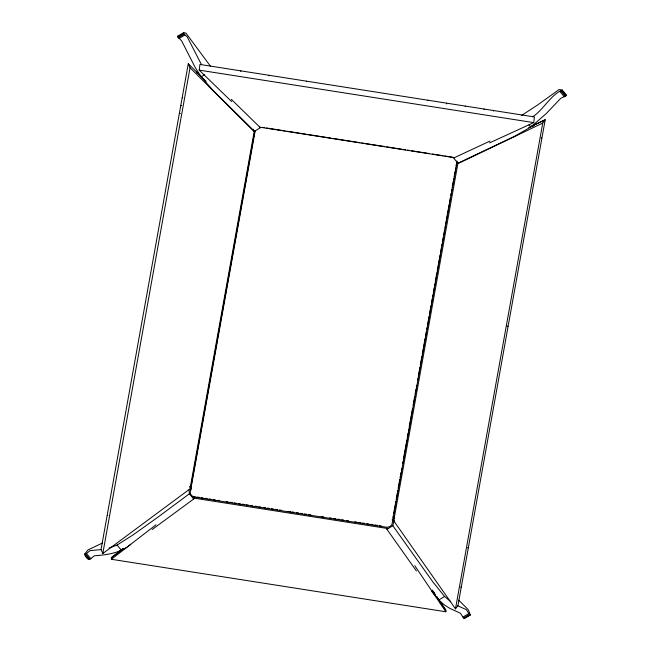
<?xml version="1.0" encoding="UTF-8"?>
<svg xmlns="http://www.w3.org/2000/svg" width="651" height="651" viewBox="0 0 651 651"><rect width="100%" height="100%" fill="white"/><g stroke="black" fill="none" stroke-linecap="round" stroke-linejoin="round"><path stroke-width="0.98" d="M231.699 101.629L199.214 70.129L199.938 64.441L534.438 116.936L533.714 122.624L489.625 142.862M201.818 77.233L188.285 63.733L101.043 549.501L102.809 553.521L190.027 488.852L254.175 131.689L253.117 129.28M102.809 553.521L190.043 67.745L188.285 63.733M254.785 131.136L190.694 488.104A5.607 4.769 5.6 0 0 190.955 489.951M392.935 517.545L393.277 515.665M393.611 513.785L395.295 504.379M395.474 503.386L395.832 501.4M396.19 499.415L397.794 490.472M398.152 488.486L399.763 479.543M400.113 477.557L401.008 472.585M401.366 470.6L401.724 468.614M402.611 463.65L402.969 461.673M403.327 459.696L406.875 439.913M407.233 437.936L408.12 432.988M408.478 431.011L408.828 429.033M409.186 427.056L412.563 408.267M413.1 405.264L414.711 396.272M415.069 394.27L415.973 389.282M416.331 387.28L416.689 385.278M417.584 380.282L417.942 378.288M418.3 376.286L419.919 367.294M420.277 365.301L421.889 356.3M422.255 354.307L425.119 338.357M425.469 336.372L426.364 331.416M426.714 329.43L427.072 327.445M427.43 325.467L429.033 316.541M429.391 314.555L430.995 305.628M431.353 303.651L432.24 298.687M432.598 296.701L432.948 294.724M433.306 292.738L434.201 287.783M434.551 285.797L434.909 283.812M435.267 281.826L436.878 272.875M437.236 270.873L440.1 254.907M440.458 252.913L441.354 247.917M441.712 245.923L442.07 243.93M442.436 241.928L443.331 236.94M443.689 234.946L444.584 229.958M444.942 227.956L445.3 225.962M445.658 223.968L449.198 204.251M449.556 202.282L450.435 197.367M450.785 195.406L451.143 193.437M451.493 191.467L451.851 189.506M452.201 187.537L453.788 178.691M454.138 176.73L455.016 171.848M455.366 169.895L455.724 167.942M456.074 165.981L456.774 162.075M458.857 162.319L457.865 163.661L393.725 520.824L455.488 608.872L457.97 605.52L545.212 119.751L528.783 127.604M455.488 608.872L542.731 123.096L545.212 119.751L531.354 126.367M255.225 130.591L190.312 491.953A5.607 4.769 5.6 0 0 190.995 494.646A5.639 4.793 5.6 0 0 194.25 497.006L385.953 527.139A5.607 4.777 5.6 0 0 389.16 526.765A5.647 4.809 5.6 0 0 391.471 525.015A5.607 4.777 5.6 0 0 392.219 523.274L457.035 161.904A5.639 4.793 5.6 0 0 456.904 160.976M240.732 71.407L240.837 70.894M268.879 75.833L268.985 75.313M306.409 81.652L306.499 81.196M427.772 100.702L427.862 100.246M446.464 103.94L446.61 103.183M465.27 106.658L465.384 106.129M484.067 109.531L484.165 109.083M493.425 111.069L493.531 110.548M416.445 571.017L386.914 529.279L387.207 528.091M386.914 529.279L392.838 525.731L394.213 520.19M130.77 544.285C120.541 553.098 107.26 554.831 94.419 555.791C89.529 559.095 88.992 562.635 84.467 554.318L87.942 549.965L102.345 543.08M88.837 559.486L89.285 558.68M533.722 125.789L534.235 125M532.705 116.781C543.805 109.449 550.095 95.485 562.163 89.976L559.054 89.586L537.466 105.08L521.313 115.65M489.967 141.088L453.584 158.038L457.946 163.206L514.282 136.45L530.834 127.01L546.335 113.502L560.788 98.285L566.175 95.632L566.533 95.136L562.163 89.976M84.467 554.318L86.469 553.529L90.107 550.616L101.198 549.607M437 596.991L445.854 610.215L445.87 611.777L111.37 559.282L111.354 557.712L123.397 548.345M111.354 557.712L123.316 548.476M111.37 559.282L156.012 524.779M189.107 489.804L189.368 493.8L157.534 517.431L133.211 534.805L117.034 545.066L109.075 548.069M193.656 497.714L193.738 498.959L152.171 529.54M231.382 99.391L260.408 127.726L254.476 131.266L213.032 90.367L201.135 76.802L195.341 67.753L181.645 40.891L177.707 36.887L177.495 36.31L178.651 36.163M177.495 36.31L183.777 32.55L186.04 33.193L210.615 66.435M177.707 36.887L183.639 33.339L183.427 32.762M178.228 37.709L184.16 34.161L187.187 36.822L201.265 64.213M178.952 38.531L184.884 34.983M201.135 76.802L204.52 74.775M392.187 519.644L394.726 518.131M437.415 598.481L438.66 600.019L444.584 596.479L450.761 601.695M438.66 600.019L444.828 605.243L449.849 608.392L460.412 613.234L462.918 617.083L468.842 613.543L470.388 614.894L468.24 609.653L458.654 600.116M462.918 617.083L463.634 617.978L469.566 614.43M463.634 617.978L464.196 618.45L470.12 614.902M470.388 614.894L464.196 618.45M457.865 163.661L542.731 123.096M532.453 126.717L533.112 126.416M441.459 603.078L440.279 603.119M182.345 97.772L182.833 97.772M180.937 105.608L181.645 105.608M179.53 113.461L180.449 113.453M107.334 515.454L107.83 515.454M199.214 70.129L533.714 122.624M448.653 156.582L451.566 157.037M262.703 127.393L264.615 127.694M266.519 127.995L285 130.892M286.985 131.201L305.889 134.171M307.89 134.488L330.911 138.102M332.913 138.411L359.881 142.642M361.875 142.96L363.876 143.269M365.87 143.586L384.684 146.54M386.661 146.849L401.496 149.177M402.497 149.331L405.5 149.803M407.502 150.121L409.503 150.43M411.505 150.747L429.522 153.579M432.386 154.027L442.9 155.679M444.812 155.971L447.676 156.427M259.7 127.148L454.553 157.729M193.087 496.428L195.121 496.746M196.993 497.038L199.108 497.372M201.118 497.69L203.128 497.999M205.138 498.316L207.148 498.633M209.158 498.951L211.16 499.26M213.17 499.577L215.18 499.895M217.637 500.277L219.517 500.578M226.076 501.604L227.956 501.897M229.827 502.19L232.252 502.572M234.262 502.889L236.394 503.223M238.282 503.516L240.292 503.833M242.302 504.151L244.849 504.549M246.314 504.777L248.609 505.143M250.489 505.436L252.368 505.729M255.176 506.169L257.055 506.47M258.935 506.763L260.807 507.056M263.395 507.463L265.502 507.788M267.374 508.089L269.416 508.407M271.426 508.724L273.436 509.033M275.446 509.351L277.456 509.668M279.458 509.985L281.468 510.294M288.076 511.336L290.509 511.719M291.974 511.946L293.926 512.256M296.539 512.663L298.654 512.996M300.526 513.289L302.56 513.606M304.57 513.924L306.58 514.241M308.59 514.55L310.836 514.908M321.155 516.528L323.653 516.918M329.601 517.854L331.481 518.147M333.694 518.497L335.704 518.806M337.714 519.124L339.928 519.474M341.734 519.758L343.744 520.068M346.503 520.507L348.375 520.8M354.787 521.809L356.813 522.126M358.693 522.419L360.817 522.753M362.444 523.005L364.316 523.298M366.847 523.697L369.011 524.039M370.858 524.324L372.868 524.641M374.878 524.958L377.458 525.365M379.338 525.658L381.217 525.951M193.103 497.991L387.947 528.571M541.266 137.882L541.746 138.036M507.056 326.086L507.918 326.363M467.516 547.678L468.142 547.882M460.615 586.974L461.095 587.129M118.921 552.683L117.774 552.268M457.466 605.625L466.303 609.653L468.842 613.543M204.438 79.837L196.578 72.009L196.773 72.912M204.674 80.073L206.098 81.497M190.043 67.745L254.175 131.689M561.805 90.473L566.175 95.632M561.032 91.107L565.393 96.267M560.023 91.677L564.393 96.836M528.962 124.797L530.834 127.01M189.474 486.557L191.345 488.763M189.368 493.8L193.738 498.959M117.034 545.066L121.403 550.233M86.469 553.529L90.831 558.688M85.484 554.156L89.846 559.315M84.76 554.424L89.13 559.583M444.584 596.479L432.801 581.823L392.838 525.731M431.833 591.539L436.178 596.934M433.599 591.922L434.42 593.134M432.297 590.115L435.69 595.144M436.813 596.821L445.854 610.215M414.809 565.727L445.87 611.777M183.639 33.339L184.16 34.161M392.594 519.425A5.607 4.777 5.6 0 1 392.317 520.344M452.535 157.192A5.607 4.769 5.6 0 1 453.601 157.501"/></g></svg>
